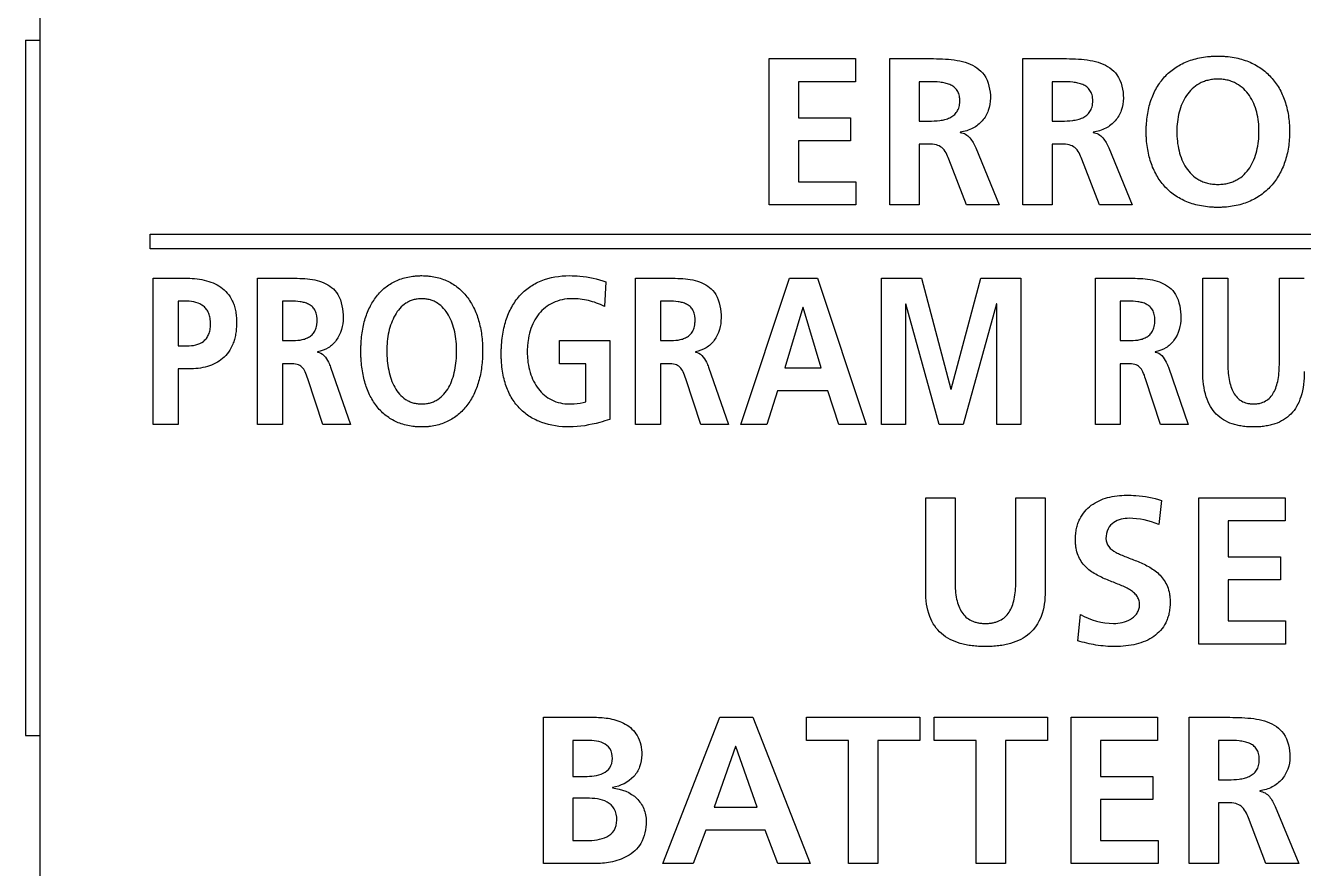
# Model space of a CAD drawing. Extents: x -3 to 204, y 0 to 150.
# Drawn here: x 175.8 to 193.26, y 101.93 to 113.45 of the extents above; entities that cross this region are included whole.
import ezdxf

# ---------------------------------------------------------------- set-up
doc = ezdxf.new("R2010")
doc.units = 0
doc.header["$LTSCALE"] = 19.36
doc.layers.get('0').update_dxf_attribs({"linetype": 'CONTINUOUS'})

msp = doc.modelspace()

# ---------------------------------------------------------------- linework, layer by layer
at = {"color": 7, "linetype": 'CONTINUOUS'}
for p, q in [((176, 16.5), (176, 121.5)), ((175.8, 113.25), (176, 113.25)), ((175.8, 113.25), (175.8, 103.75)), ((185.9591, 112.9988), (187.1387, 112.9988)), ((185.9591, 111), (185.9591, 112.9988)), ((187.1387, 112.9988), (187.1387, 112.6839)), ((187.6089, 112.9988), (188.0413, 112.9988)), ((187.6089, 111), (187.6089, 112.9988)), ((189.4252, 112.9988), (189.8576, 112.9988)), ((189.4252, 111), (189.4252, 112.9988)), ((187.1387, 112.6839), (186.3601, 112.6839)), ((186.3601, 112.6839), (186.3601, 112.1913)), ((188.1415, 112.6839), (188.0099, 112.6839)), ((188.0099, 112.6839), (188.0099, 112.1455)), ((189.9578, 112.6839), (189.8262, 112.6839)), ((189.8262, 112.6839), (189.8262, 112.1455)), ((186.3601, 112.1913), (187.0732, 112.1913)), ((187.0732, 112.1913), (187.0732, 111.8764)), ((188.0099, 112.1455), (188.1415, 112.1455)), ((189.8262, 112.1455), (189.9578, 112.1455)), ((188.5712, 111.9935), (188.5712, 111.988)), ((190.3874, 111.9935), (190.3874, 111.988)), ((187.0732, 111.8764), (186.3601, 111.8764)), ((186.3601, 111.8764), (186.3601, 111.3149)), ((188.1388, 111.8306), (188.0099, 111.8306)), ((188.0099, 111.8306), (188.0099, 111)), ((188.783, 111.7817), (189.1038, 111)), ((189.955, 111.8306), (189.8262, 111.8306)), ((189.8262, 111.8306), (189.8262, 111)), ((190.5993, 111.7817), (190.92, 111)), ((188.6573, 111), (188.4165, 111.6242)), ((190.4735, 111), (190.2327, 111.6242)), ((186.3601, 111.3149), (187.1445, 111.3149)), ((187.1445, 111.3149), (187.1445, 111)), ((187.1445, 111), (185.9591, 111)), ((188.0099, 111), (187.6089, 111)), ((189.1038, 111), (188.6573, 111)), ((189.8262, 111), (189.4252, 111)), ((190.92, 111), (190.4735, 111)), ((177.5007, 110.5993), (198.3008, 110.5993)), ((177.5007, 110.3992), (177.5007, 110.5993)), ((198.3008, 110.3992), (177.5007, 110.3992)), ((177.5448, 109.9987), (177.9754, 109.9987)), ((177.5448, 107.9998), (177.5448, 109.9987)), ((178.9714, 109.9987), (179.3386, 109.9987)), ((178.9714, 107.9998), (178.9714, 109.9987)), ((183.7304, 109.9501), (183.7087, 109.6121)), ((184.1356, 109.9987), (184.5028, 109.9987)), ((184.1356, 107.9998), (184.1356, 109.9987)), ((185.5746, 107.9998), (186.2364, 109.9987)), ((186.2364, 109.9987), (186.6205, 109.9987)), ((186.6205, 109.9987), (187.2875, 107.9998)), ((187.4956, 109.9987), (188.0406, 109.9987)), ((187.4956, 107.9998), (187.4956, 109.9987)), ((188.0406, 109.9987), (188.4444, 108.4839)), ((188.4495, 108.4839), (188.8533, 109.9987)), ((188.8533, 109.9987), (189.3983, 109.9987)), ((189.3983, 109.9987), (189.3983, 107.9998)), ((190.4174, 109.9987), (190.785, 109.9987)), ((190.4174, 107.9998), (190.4174, 109.9987)), ((191.8857, 109.9987), (192.2261, 109.9987)), ((191.8857, 108.7214), (191.8857, 109.9987)), ((192.2261, 109.9987), (192.2261, 108.8446)), ((192.932, 109.9987), (193.2723, 109.9987)), ((192.932, 108.8446), (192.932, 109.9987)), ((178.0044, 109.6836), (177.8852, 109.6836)), ((177.8852, 109.6836), (177.8852, 109.0737)), ((179.4237, 109.6836), (179.3121, 109.6836)), ((179.3121, 109.6836), (179.3121, 109.1453)), ((184.5879, 109.6836), (184.4763, 109.6836)), ((184.4763, 109.6836), (184.4763, 109.1453)), ((190.8701, 109.6836), (190.7581, 109.6836)), ((190.7581, 109.6836), (190.7581, 109.1453)), ((186.4187, 109.5978), (186.173, 108.7731)), ((186.4235, 109.5978), (186.4187, 109.5978)), ((186.6695, 108.7731), (186.4235, 109.5978)), ((187.8267, 109.6493), (187.8215, 109.6436)), ((187.8215, 109.6436), (187.8215, 107.9998)), ((188.2838, 107.9998), (187.8267, 109.6493)), ((189.0672, 109.6493), (188.6101, 107.9998)), ((189.0724, 109.6493), (189.0672, 109.6493)), ((189.0724, 107.9998), (189.0724, 109.6493)), ((179.3121, 109.1453), (179.4237, 109.1453)), ((183.0955, 109.1453), (183.7818, 109.1453)), ((183.0955, 108.8303), (183.0955, 109.1453)), ((183.7818, 109.1453), (183.7818, 108.0686)), ((184.4763, 109.1453), (184.5879, 109.1453)), ((190.7581, 109.1453), (190.8701, 109.1453)), ((177.8852, 109.0737), (178.0044, 109.0737)), ((179.7889, 108.9936), (179.7889, 108.9879)), ((184.9531, 108.9936), (184.9531, 108.9879)), ((191.2349, 108.9936), (191.2349, 108.9879)), ((179.4217, 108.8303), (179.3121, 108.8303)), ((179.3121, 108.8303), (179.3121, 107.9998)), ((179.9687, 108.7817), (180.2416, 107.9998)), ((183.4555, 108.8303), (183.0955, 108.8303)), ((183.4555, 108.309), (183.4555, 108.8303)), ((184.5855, 108.8303), (184.4763, 108.8303)), ((184.4763, 108.8303), (184.4763, 107.9998)), ((185.1329, 108.7817), (185.4055, 107.9998)), ((190.8677, 108.8303), (190.7581, 108.8303)), ((190.7581, 108.8303), (190.7581, 107.9998)), ((191.4151, 108.7817), (191.6876, 107.9998)), ((178.0288, 108.7588), (177.8852, 108.7588)), ((177.8852, 108.7588), (177.8852, 107.9998)), ((179.862, 107.9998), (179.6573, 108.6241)), ((185.0261, 107.9998), (184.8215, 108.6241)), ((186.173, 108.7731), (186.6695, 108.7731)), ((191.3079, 107.9998), (191.1036, 108.6241)), ((186.0755, 108.458), (185.9274, 107.9998)), ((186.7642, 108.458), (186.0755, 108.458)), ((186.9103, 107.9998), (186.7642, 108.458)), ((188.4444, 108.4839), (188.4495, 108.4839)), ((177.8852, 107.9998), (177.5448, 107.9998)), ((179.3121, 107.9998), (178.9714, 107.9998)), ((180.2416, 107.9998), (179.862, 107.9998)), ((184.4763, 107.9998), (184.1356, 107.9998)), ((185.4055, 107.9998), (185.0261, 107.9998)), ((185.9274, 107.9998), (185.5746, 107.9998)), ((187.2875, 107.9998), (186.9103, 107.9998)), ((187.8215, 107.9998), (187.4956, 107.9998)), ((188.6101, 107.9998), (188.2838, 107.9998)), ((189.3983, 107.9998), (189.0724, 107.9998)), ((190.7581, 107.9998), (190.4174, 107.9998)), ((191.6876, 107.9998), (191.3079, 107.9998)), ((188.0995, 106.9983), (188.5005, 106.9983)), ((188.0995, 105.7211), (188.0995, 106.9983)), ((188.5005, 106.9983), (188.5005, 105.8442)), ((189.3308, 106.9983), (189.7318, 106.9983)), ((189.3308, 105.8442), (189.3308, 106.9983)), ((189.7318, 106.9983), (189.7318, 105.7211)), ((191.3217, 106.9611), (191.2842, 106.6318)), ((191.8316, 106.9983), (193.0115, 106.9983)), ((191.8316, 104.9995), (191.8316, 106.9983)), ((193.0115, 106.9983), (193.0115, 106.6833)), ((193.0115, 106.6833), (192.2326, 106.6833)), ((192.2326, 106.6833), (192.2326, 106.1908)), ((192.2326, 106.1908), (192.9457, 106.1908)), ((192.9457, 106.1908), (192.9457, 105.8757)), ((192.9457, 105.8757), (192.2326, 105.8757)), ((192.2326, 105.8757), (192.2326, 105.3145)), ((190.1762, 105.0424), (190.2134, 105.4033)), ((192.2326, 105.3145), (193.0174, 105.3145)), ((193.0174, 105.3145), (193.0174, 104.9995)), ((193.0174, 104.9995), (191.8316, 104.9995)), ((182.8764, 103.9982), (183.5751, 103.9982)), ((182.8764, 101.9993), (182.8764, 103.9982)), ((184.5066, 101.9993), (185.2856, 103.9982)), ((185.2856, 103.9982), (185.7379, 103.9982)), ((185.7379, 103.9982), (186.5227, 101.9993)), ((186.4717, 103.9982), (188.0179, 103.9982)), ((186.4717, 103.6833), (186.4717, 103.9982)), ((188.0179, 103.9982), (188.0179, 103.6833)), ((188.2149, 103.9982), (189.7614, 103.9982)), ((188.2149, 103.6833), (188.2149, 103.9982)), ((189.7614, 103.9982), (189.7614, 103.6833)), ((190.0884, 103.9982), (191.2683, 103.9982)), ((190.0884, 101.9993), (190.0884, 103.9982)), ((191.2683, 103.9982), (191.2683, 103.6833)), ((191.7007, 103.9982), (192.1334, 103.9982)), ((191.7007, 101.9993), (191.7007, 103.9982)), ((175.8, 103.75), (176, 103.75)), ((183.4321, 103.6833), (183.2774, 103.6833)), ((183.2774, 103.6833), (183.2774, 103.1906)), ((185.5002, 103.5972), (185.2108, 102.7724)), ((185.5061, 103.5972), (185.5002, 103.5972)), ((185.7951, 102.7724), (185.5061, 103.5972)), ((187.0443, 103.6833), (186.4717, 103.6833)), ((187.0443, 101.9993), (187.0443, 103.6833)), ((188.0179, 103.6833), (187.4453, 103.6833)), ((187.4453, 103.6833), (187.4453, 101.9993)), ((188.7878, 103.6833), (188.2149, 103.6833)), ((188.7878, 101.9993), (188.7878, 103.6833)), ((189.7614, 103.6833), (189.1889, 103.6833)), ((189.1889, 103.6833), (189.1889, 101.9993)), ((191.2683, 103.6833), (190.4894, 103.6833)), ((190.4894, 103.6833), (190.4894, 103.1906)), ((192.2333, 103.6833), (192.1017, 103.6833)), ((192.1017, 103.6833), (192.1017, 103.1448)), ((183.2774, 103.1906), (183.4407, 103.1906)), ((183.8217, 103.0387), (183.8217, 103.0332)), ((190.4894, 103.1906), (191.2025, 103.1906)), ((191.2025, 103.1906), (191.2025, 102.8758)), ((192.1017, 103.1448), (192.2333, 103.1448)), ((183.4662, 102.893), (183.2774, 102.893)), ((183.2774, 102.893), (183.2774, 102.3142)), ((191.2025, 102.8758), (190.4894, 102.8758)), ((190.4894, 102.8758), (190.4894, 102.3142)), ((192.6632, 102.9929), (192.6632, 102.9874)), ((185.2108, 102.7724), (185.7951, 102.7724)), ((192.2305, 102.8299), (192.1017, 102.8299)), ((192.1017, 102.8299), (192.1017, 101.9993)), ((192.8748, 102.781), (193.1958, 101.9993)), ((192.749, 101.9993), (192.5082, 102.6236)), ((185.0964, 102.4575), (184.9218, 101.9993)), ((185.9067, 102.4575), (185.0964, 102.4575)), ((186.079, 101.9993), (185.9067, 102.4575)), ((183.2774, 102.3142), (183.4662, 102.3142)), ((190.4894, 102.3142), (191.2742, 102.3142)), ((191.2742, 102.3142), (191.2742, 101.9993)), ((183.5751, 101.9993), (182.8764, 101.9993)), ((184.9218, 101.9993), (184.5066, 101.9993)), ((186.5227, 101.9993), (186.079, 101.9993)), ((187.4453, 101.9993), (187.0443, 101.9993)), ((189.1889, 101.9993), (188.7878, 101.9993)), ((191.2742, 101.9993), (190.0884, 101.9993)), ((192.1017, 101.9993), (191.7007, 101.9993)), ((193.1958, 101.9993), (192.749, 101.9993))]:
    msp.add_line(p, q, dxfattribs=at)
for points, knots in [([(188.0413, 112.9988), (188.1508, 112.9988), (188.3137, 113.0003), (188.5256, 112.978), (188.6721, 112.9426), (188.8019, 112.8798), (188.9512, 112.7359), (188.9835, 112.5678), (188.9835, 112.4576)], [0, 0, 0, 0, 0.2635377, 0.3914939, 0.5118697, 0.6244725, 0.7347976, 1, 1, 1, 1]), ([(189.8576, 112.9988), (189.9671, 112.9988), (190.13, 113.0003), (190.3419, 112.978), (190.4883, 112.9426), (190.6182, 112.8798), (190.7675, 112.7359), (190.7998, 112.5678), (190.7998, 112.4576)], [0, 0, 0, 0, 0.2635377, 0.3914939, 0.5118697, 0.6244725, 0.7347976, 1, 1, 1, 1]), ([(192.0624, 110.9658), (192.0525, 110.966), (192.0235, 110.967), (191.9577, 110.9712), (191.8672, 110.983), (191.7644, 111.0068), (191.639, 111.0499), (191.4976, 111.1257), (191.356, 111.2511), (191.2461, 111.4059), (191.1819, 111.5541), (191.146, 111.6825), (191.1265, 111.7857), (191.1168, 111.875), (191.1129, 111.9487), (191.1119, 112.0053), (191.1129, 112.0618), (191.1169, 112.1353), (191.1266, 112.2243), (191.1465, 112.3269), (191.1828, 112.4543), (191.2475, 112.601), (191.3582, 112.7536), (191.4759, 112.8556), (191.5829, 112.9203), (191.6711, 112.9609), (191.7664, 112.993), (191.8688, 113.0162), (191.9587, 113.0278), (192.0338, 113.0325), (192.0724, 113.0333), (192.092, 113.0333)], [0, 0, 0, 0, 0.0092748, 0.0272996, 0.0618954, 0.0947934, 0.1262825, 0.1861563, 0.2440735, 0.3023664, 0.3629922, 0.3946896, 0.4274802, 0.4614763, 0.4789578, 0.4967725, 0.5145767, 0.5320284, 0.5659145, 0.5985421, 0.6300398, 0.6902152, 0.7480754, 0.8056325, 0.8350621, 0.865294, 0.8966248, 0.9293404, 0.9637118, 0.9816023, 1, 1, 1, 1]), ([(192.092, 113.0333), (192.1114, 113.0333), (192.1495, 113.0325), (192.2238, 113.0277), (192.3128, 113.0159), (192.4144, 112.9922), (192.5092, 112.9597), (192.5971, 112.9185), (192.7042, 112.8531), (192.8221, 112.7503), (192.9335, 112.5974), (192.9992, 112.4508), (193.0362, 112.3238), (193.0564, 112.2219), (193.0685, 112.1152), (193.0725, 112.0052), (193.0686, 111.8951), (193.0566, 111.788), (193.0367, 111.6856), (193.0001, 111.5576), (192.935, 111.4095), (192.8243, 111.2544), (192.6825, 111.1282), (192.5413, 111.0514), (192.4165, 111.0076), (192.3144, 110.9834), (192.2248, 110.9713), (192.15, 110.9663), (192.1017, 110.9653), (192.0723, 110.9656), (192.0624, 110.9658)], [0, 0, 0, 0, 0.0178691, 0.0352703, 0.0687778, 0.1007762, 0.1315234, 0.1612869, 0.1903395, 0.2473028, 0.3045623, 0.3638878, 0.3948067, 0.4267309, 0.4597775, 0.4940449, 0.5283522, 0.5615068, 0.593591, 0.6247055, 0.6844724, 0.7421568, 0.7994759, 0.8585052, 0.8894095, 0.9215881, 0.9553169, 0.9728502, 0.990869, 1, 1, 1, 1]), ([(188.1415, 112.1455), (188.1915, 112.1455), (188.266, 112.148), (188.3619, 112.1656), (188.4277, 112.1882), (188.4855, 112.2232), (188.5231, 112.265), (188.5446, 112.3054), (188.5567, 112.3405), (188.5627, 112.3728), (188.5652, 112.4008), (188.5658, 112.4229), (188.5652, 112.4447), (188.5628, 112.4717), (188.5568, 112.5027), (188.5448, 112.5364), (188.5235, 112.5748), (188.4859, 112.6143), (188.4284, 112.6466), (188.3628, 112.6669), (188.2666, 112.6823), (188.1919, 112.6839), (188.1415, 112.6839)], [0, 0, 0, 0, 0.130692, 0.1940865, 0.2543589, 0.3117774, 0.3688491, 0.398865, 0.4308727, 0.4657356, 0.4845139, 0.5043202, 0.5234502, 0.5415529, 0.5750781, 0.6057937, 0.6346009, 0.6896414, 0.7456743, 0.8051876, 0.8683609, 1, 1, 1, 1]), ([(189.9578, 112.1455), (190.0078, 112.1455), (190.0823, 112.148), (190.1781, 112.1656), (190.244, 112.1882), (190.3018, 112.2232), (190.3394, 112.265), (190.3609, 112.3054), (190.373, 112.3405), (190.379, 112.3728), (190.3815, 112.4008), (190.3821, 112.4229), (190.3815, 112.4447), (190.379, 112.4717), (190.3731, 112.5027), (190.3611, 112.5364), (190.3398, 112.5748), (190.3022, 112.6143), (190.2447, 112.6466), (190.1791, 112.6669), (190.0829, 112.6823), (190.0081, 112.6839), (189.9578, 112.6839)], [0, 0, 0, 0, 0.130692, 0.1940865, 0.2543589, 0.3117774, 0.3688491, 0.398865, 0.4308727, 0.4657356, 0.4845139, 0.5043202, 0.5234502, 0.5415529, 0.5750781, 0.6057937, 0.6346009, 0.6896414, 0.7456743, 0.8051876, 0.8683609, 1, 1, 1, 1]), ([(192.092, 112.7184), (192.0798, 112.7184), (192.0558, 112.7177), (192.0094, 112.7137), (191.9543, 112.7038), (191.8926, 112.6843), (191.818, 112.6495), (191.736, 112.5891), (191.6579, 112.4953), (191.5994, 112.3857), (191.545, 112.2232), (191.5259, 112.0474), (191.5349, 111.8709), (191.5574, 111.7404), (191.5963, 111.6175), (191.6534, 111.5063), (191.7308, 111.4111), (191.8132, 111.3501), (191.8884, 111.315), (191.9512, 111.2954), (192.0073, 111.2855), (192.0548, 111.2814), (192.0795, 111.2808), (192.092, 111.2808)], [0, 0, 0, 0, 0.0178836, 0.0351608, 0.0681425, 0.0994804, 0.1296721, 0.1882476, 0.2467977, 0.3068677, 0.3688955, 0.4966364, 0.5625221, 0.6272162, 0.6899392, 0.75037, 0.8090969, 0.867959, 0.8984554, 0.9302651, 0.9639249, 0.9816283, 1, 1, 1, 1]), ([(192.092, 111.2808), (192.1046, 111.2808), (192.1292, 111.2814), (192.1767, 111.2855), (192.2328, 111.2954), (192.2955, 111.315), (192.3707, 111.3501), (192.453, 111.4111), (192.5304, 111.5063), (192.5874, 111.6175), (192.6263, 111.7404), (192.6488, 111.8709), (192.6579, 112.0474), (192.6387, 112.2232), (192.5844, 112.3857), (192.5259, 112.4953), (192.4479, 112.5891), (192.3659, 112.6495), (192.2914, 112.6843), (192.2296, 112.7038), (192.1746, 112.7137), (192.1283, 112.7177), (192.1043, 112.7184), (192.092, 112.7184)], [0, 0, 0, 0, 0.0183615, 0.0360556, 0.0696992, 0.1014964, 0.1319838, 0.1908382, 0.2495686, 0.3100106, 0.3727491, 0.4374607, 0.5033647, 0.6311408, 0.6931837, 0.7532646, 0.8118181, 0.8703857, 0.9005684, 0.9318936, 0.9648589, 0.9821267, 1, 1, 1, 1]), ([(188.9835, 112.4576), (188.9835, 112.4012), (188.9653, 112.2894), (188.8803, 112.1427), (188.7439, 112.0355), (188.6307, 112.0016), (188.5712, 111.9935)], [0, 0, 0, 0, 0.2496913, 0.4896488, 0.7340079, 1, 1, 1, 1]), ([(190.7998, 112.4576), (190.7998, 112.4012), (190.7816, 112.2894), (190.6965, 112.1427), (190.5601, 112.0355), (190.447, 112.0016), (190.3874, 111.9935)], [0, 0, 0, 0, 0.2496913, 0.4896488, 0.7340079, 1, 1, 1, 1]), ([(188.5712, 111.988), (188.5968, 111.986), (188.6475, 111.9693), (188.725, 111.8988), (188.7618, 111.8289), (188.783, 111.7817)], [0, 0, 0, 0, 0.2491754, 0.4970951, 1, 1, 1, 1]), ([(190.3874, 111.988), (190.413, 111.986), (190.4638, 111.9693), (190.5413, 111.8988), (190.578, 111.8289), (190.5993, 111.7817)], [0, 0, 0, 0, 0.2491754, 0.4970951, 1, 1, 1, 1]), ([(188.4165, 111.6242), (188.3942, 111.6822), (188.3566, 111.7732), (188.2385, 111.8275), (188.1746, 111.8306), (188.1388, 111.8306)], [0, 0, 0, 0, 0.4952646, 0.7145348, 1, 1, 1, 1]), ([(190.2327, 111.6242), (190.2105, 111.6822), (190.1729, 111.7732), (190.0547, 111.8275), (189.9908, 111.8306), (189.955, 111.8306)], [0, 0, 0, 0, 0.4952646, 0.7145348, 1, 1, 1, 1]), ([(181.1883, 107.9658), (181.1799, 107.9661), (181.1552, 107.967), (181.0992, 107.9712), (181.0222, 107.9831), (180.9347, 108.007), (180.8273, 108.0504), (180.7061, 108.1276), (180.5865, 108.2536), (180.494, 108.408), (180.4404, 108.5548), (180.4101, 108.6826), (180.3935, 108.7856), (180.3853, 108.8748), (180.382, 108.9484), (180.3812, 109.0049), (180.382, 109.0614), (180.3854, 109.1349), (180.3937, 109.2238), (180.4104, 109.3263), (180.4411, 109.4531), (180.4953, 109.5985), (180.5883, 109.7509), (180.6887, 109.8543), (180.7805, 109.9197), (180.8554, 109.9605), (180.9365, 109.9927), (181.0236, 110.016), (181.1001, 110.0276), (181.164, 110.0323), (181.1968, 110.0331), (181.2135, 110.0331)], [0, 0, 0, 0, 0.0084775, 0.0249635, 0.0566842, 0.0870419, 0.1163964, 0.1734342, 0.230645, 0.2902919, 0.3539953, 0.3877314, 0.4228208, 0.4593202, 0.478113, 0.4972707, 0.5164228, 0.5351892, 0.5715811, 0.6065036, 0.6400289, 0.7032389, 0.7623874, 0.8191693, 0.8474149, 0.8759599, 0.9051469, 0.9353232, 0.966829, 0.9831882, 1, 1, 1, 1]), ([(181.2135, 110.0331), (181.2299, 110.0331), (181.2623, 110.0323), (181.3255, 110.0275), (181.4014, 110.0156), (181.4879, 109.9919), (181.5685, 109.9592), (181.6433, 109.9179), (181.7351, 109.8517), (181.8358, 109.7476), (181.9296, 109.5949), (181.9846, 109.4496), (182.0158, 109.3232), (182.033, 109.2214), (182.0432, 109.1148), (182.0466, 109.0049), (182.0433, 108.8949), (182.0331, 108.7879), (182.0162, 108.6856), (181.9854, 108.5582), (181.9308, 108.4115), (181.8376, 108.2568), (181.7177, 108.1301), (181.5967, 108.0519), (181.4897, 108.0077), (181.4028, 107.9834), (181.3264, 107.9713), (181.2628, 107.9664), (181.2216, 107.9653), (181.1967, 107.9656), (181.1883, 107.9658)], [0, 0, 0, 0, 0.0163596, 0.0323018, 0.0630785, 0.0926602, 0.1213744, 0.1495486, 0.1774997, 0.2338025, 0.2923998, 0.3547614, 0.3876968, 0.4218984, 0.4574268, 0.4943266, 0.5312676, 0.5669089, 0.6012793, 0.6344245, 0.6972716, 0.7563558, 0.8130778, 0.8694477, 0.898327, 0.9280877, 0.9590763, 0.9751436, 0.9916442, 1, 1, 1, 1]), ([(183.2319, 107.9655), (183.1044, 107.9655), (182.9146, 107.9914), (182.6926, 108.0973), (182.5535, 108.2079), (182.4414, 108.3516), (182.3747, 108.495), (182.3365, 108.6233), (182.3153, 108.73), (182.3047, 108.8241), (182.3004, 108.9033), (182.2994, 108.9653), (182.3004, 109.0277), (182.3044, 109.1086), (182.3143, 109.2055), (182.3344, 109.3162), (182.3707, 109.4509), (182.4345, 109.603), (182.5429, 109.7588), (182.68, 109.8818), (182.9036, 110.0028), (183.1002, 110.0331), (183.2319, 110.0331)], [0, 0, 0, 0, 0.1213578, 0.1773605, 0.2324052, 0.2888293, 0.3491871, 0.3816611, 0.4160226, 0.4525362, 0.4716804, 0.491452, 0.5115212, 0.5310491, 0.5685484, 0.604116, 0.6379337, 0.7010914, 0.7600299, 0.817052, 0.8746316, 1, 1, 1, 1]), ([(183.2319, 110.0331), (183.2788, 110.0331), (183.4478, 110.027), (183.6154, 109.9908), (183.7304, 109.9501)], [0, 0, 0, 0, 0.2774856, 1, 1, 1, 1]), ([(177.9754, 109.9987), (178.0647, 109.9987), (178.1971, 109.9883), (178.3617, 109.9379), (178.4702, 109.8802), (178.5621, 109.7981), (178.6188, 109.7091), (178.6513, 109.6267), (178.6696, 109.556), (178.6787, 109.4922), (178.6824, 109.4376), (178.6833, 109.3947), (178.6825, 109.3521), (178.6793, 109.2981), (178.6714, 109.2347), (178.6555, 109.1636), (178.6273, 109.0796), (178.5779, 108.9873), (178.4961, 108.8982), (178.397, 108.8326), (178.2426, 108.7723), (178.1149, 108.7588), (178.0288, 108.7588)], [0, 0, 0, 0, 0.1273986, 0.1871683, 0.2445956, 0.3014558, 0.36098, 0.3931284, 0.4275878, 0.4649254, 0.4848497, 0.5056936, 0.526089, 0.5456982, 0.5827297, 0.617175, 0.6494366, 0.708998, 0.7649083, 0.8202096, 0.8771433, 1, 1, 1, 1]), ([(179.3386, 109.9987), (179.4317, 109.9987), (179.5703, 110.0001), (179.7507, 109.9777), (179.8761, 109.9419), (179.9875, 109.8777), (180.1159, 109.7282), (180.1393, 109.5666), (180.1393, 109.4574)], [0, 0, 0, 0, 0.248575, 0.3696003, 0.4845426, 0.5949123, 0.7084382, 1, 1, 1, 1]), ([(184.5028, 109.9987), (184.5959, 109.9987), (184.7346, 110.0001), (184.915, 109.9777), (185.0404, 109.9419), (185.1518, 109.8777), (185.2801, 109.7282), (185.3035, 109.5666), (185.3035, 109.4574)], [0, 0, 0, 0, 0.2486915, 0.3697158, 0.4846332, 0.5949678, 0.7084631, 1, 1, 1, 1]), ([(190.785, 109.9987), (190.878, 109.9987), (191.0166, 110.0001), (191.1969, 109.9777), (191.3222, 109.9419), (191.4336, 109.8777), (191.5619, 109.7282), (191.5853, 109.5666), (191.5853, 109.4574)], [0, 0, 0, 0, 0.2485872, 0.369593, 0.4845092, 0.5948573, 0.7083785, 1, 1, 1, 1]), ([(178.0044, 109.0737), (178.0454, 109.0737), (178.1249, 109.0805), (178.2177, 109.1202), (178.2734, 109.1747), (178.305, 109.2284), (178.3206, 109.2822), (178.3271, 109.331), (178.3287, 109.3715), (178.3272, 109.4122), (178.3208, 109.4618), (178.3055, 109.5168), (178.2747, 109.5727), (178.2201, 109.6306), (178.1273, 109.6753), (178.0462, 109.6836), (178.0044, 109.6836)], [0, 0, 0, 0, 0.1215814, 0.2340565, 0.29006, 0.3495801, 0.4166087, 0.4542742, 0.4953226, 0.5365551, 0.5746661, 0.6431146, 0.7042998, 0.761774, 0.8761614, 1, 1, 1, 1]), ([(179.4237, 109.1453), (179.4662, 109.1453), (179.5298, 109.1479), (179.6114, 109.1656), (179.6677, 109.1885), (179.7171, 109.2241), (179.7484, 109.2657), (179.7663, 109.3056), (179.7766, 109.3407), (179.7816, 109.3729), (179.7837, 109.4008), (179.7843, 109.4229), (179.7838, 109.4447), (179.7817, 109.4715), (179.7767, 109.5024), (179.7665, 109.5359), (179.7487, 109.5739), (179.7175, 109.6131), (179.6683, 109.6459), (179.6122, 109.6665), (179.5303, 109.6819), (179.4665, 109.6836), (179.4237, 109.6836)], [0, 0, 0, 0, 0.123033, 0.1830749, 0.2409844, 0.2978411, 0.3570108, 0.3892039, 0.4241164, 0.4625408, 0.4833173, 0.5052534, 0.5263956, 0.5463815, 0.5832458, 0.616652, 0.647429, 0.7041833, 0.7593599, 0.8163345, 0.8760723, 1, 1, 1, 1]), ([(181.2135, 109.7181), (181.2031, 109.7181), (181.1826, 109.7174), (181.1431, 109.7133), (181.0962, 109.7034), (181.0436, 109.6838), (180.9796, 109.6485), (180.9095, 109.5872), (180.8438, 109.4935), (180.7945, 109.3844), (180.7485, 109.2217), (180.7324, 109.047), (180.7401, 108.8709), (180.7591, 108.7407), (180.792, 108.6184), (180.84, 108.5076), (180.9051, 108.4126), (180.9754, 108.3505), (181.0401, 108.3149), (181.0935, 108.2951), (181.1414, 108.2852), (181.1818, 108.2811), (181.2028, 108.2804), (181.2135, 108.2804)], [0, 0, 0, 0, 0.0161708, 0.0318142, 0.0618159, 0.0906452, 0.1188746, 0.1752788, 0.2338708, 0.2957421, 0.3608017, 0.4965129, 0.5665558, 0.6350953, 0.7009626, 0.7633389, 0.8222303, 0.8789669, 0.9074856, 0.9367456, 0.9673602, 0.9833884, 1, 1, 1, 1]), ([(181.2135, 108.2804), (181.2241, 108.2804), (181.2451, 108.2811), (181.2855, 108.2852), (181.3334, 108.2951), (181.3868, 108.3149), (181.4514, 108.3505), (181.5217, 108.4126), (181.5867, 108.5076), (181.6347, 108.6184), (181.6675, 108.7407), (181.6865, 108.8709), (181.6942, 109.047), (181.6781, 109.2217), (181.6321, 109.3844), (181.5828, 109.4935), (181.5172, 109.5872), (181.4471, 109.6485), (181.3832, 109.6838), (181.3307, 109.7034), (181.2837, 109.7133), (181.2443, 109.7174), (181.2238, 109.7181), (181.2135, 109.7181)], [0, 0, 0, 0, 0.016615, 0.0326454, 0.0632616, 0.0925203, 0.1210357, 0.1777639, 0.23665, 0.2990273, 0.3649026, 0.4334552, 0.5035141, 0.6392566, 0.7043295, 0.7662099, 0.8248031, 0.8811963, 0.9094144, 0.938228, 0.9682098, 0.9838416, 1, 1, 1, 1]), ([(183.7087, 109.6121), (183.6409, 109.649), (183.53, 109.6873), (183.3808, 109.7132), (183.2595, 109.7213), (183.1328, 109.7095), (182.9678, 109.6553), (182.8317, 109.5459), (182.7409, 109.4028), (182.6912, 109.2781), (182.6668, 109.1646), (182.6569, 109.0685), (182.6544, 108.9938), (182.6568, 108.9192), (182.6665, 108.8242), (182.69, 108.7122), (182.7376, 108.5895), (182.8234, 108.45), (182.9179, 108.3696), (182.9888, 108.3347)], [0, 0, 0, 0, 0.1007964, 0.1509112, 0.1978152, 0.2592199, 0.3157741, 0.4230138, 0.4782735, 0.5361417, 0.5973372, 0.6293302, 0.6622736, 0.6949628, 0.7266441, 0.7870402, 0.8438258, 0.8976071, 1, 1, 1, 1]), ([(184.5879, 109.1453), (184.6304, 109.1453), (184.694, 109.1479), (184.7756, 109.1656), (184.8319, 109.1885), (184.8813, 109.2241), (184.9126, 109.2657), (184.9305, 109.3056), (184.9408, 109.3407), (184.9458, 109.3729), (184.9479, 109.4008), (184.9485, 109.4229), (184.948, 109.4447), (184.9459, 109.4715), (184.9409, 109.5024), (184.9307, 109.5359), (184.9129, 109.5739), (184.8816, 109.6131), (184.8325, 109.6459), (184.7764, 109.6665), (184.6945, 109.6819), (184.6307, 109.6836), (184.5879, 109.6836)], [0, 0, 0, 0, 0.123033, 0.1830749, 0.2409844, 0.2978411, 0.3570108, 0.3892039, 0.4241164, 0.4625408, 0.4833173, 0.5052534, 0.5263956, 0.5463815, 0.5832458, 0.616652, 0.647429, 0.7041833, 0.7593599, 0.8163345, 0.8760723, 1, 1, 1, 1]), ([(190.8701, 109.1453), (190.9125, 109.1453), (190.976, 109.1479), (191.0575, 109.1656), (191.1138, 109.1885), (191.1631, 109.2241), (191.1944, 109.2657), (191.2123, 109.3056), (191.2225, 109.3407), (191.2276, 109.3729), (191.2297, 109.4008), (191.2303, 109.4229), (191.2297, 109.4447), (191.2277, 109.4715), (191.2226, 109.5024), (191.2125, 109.5359), (191.1947, 109.5739), (191.1635, 109.6131), (191.1143, 109.6459), (191.0583, 109.6665), (190.9764, 109.6819), (190.9128, 109.6836), (190.8701, 109.6836)], [0, 0, 0, 0, 0.1229187, 0.1829409, 0.2408504, 0.2977237, 0.3569233, 0.3891354, 0.4240695, 0.4625181, 0.4833077, 0.5052576, 0.5264132, 0.5464117, 0.5832992, 0.6167259, 0.647521, 0.7043035, 0.759495, 0.8164686, 0.8761861, 1, 1, 1, 1]), ([(180.1393, 109.4574), (180.1393, 109.3504), (180.0948, 109.1845), (179.9394, 109.0377), (179.8402, 109.0017), (179.7889, 108.9936)], [0, 0, 0, 0, 0.5117559, 0.7520023, 1, 1, 1, 1]), ([(185.3035, 109.4574), (185.3035, 109.3504), (185.259, 109.1845), (185.1036, 109.0377), (185.0044, 109.0017), (184.9531, 108.9936)], [0, 0, 0, 0, 0.5117559, 0.7520023, 1, 1, 1, 1]), ([(191.5853, 109.4574), (191.5853, 109.3504), (191.541, 109.1845), (191.3855, 109.0377), (191.2862, 109.0017), (191.2349, 108.9936)], [0, 0, 0, 0, 0.511625, 0.7518194, 1, 1, 1, 1]), ([(179.7889, 108.9879), (179.822, 108.9848), (179.8879, 108.9449), (179.9358, 108.8618), (179.9599, 108.8049), (179.9687, 108.7817)], [0, 0, 0, 0, 0.3494931, 0.7388094, 1, 1, 1, 1]), ([(184.9531, 108.9879), (184.9862, 108.9848), (185.0521, 108.9449), (185.1, 108.8618), (185.1241, 108.8049), (185.1329, 108.7817)], [0, 0, 0, 0, 0.3494931, 0.7388094, 1, 1, 1, 1]), ([(191.2349, 108.9879), (191.268, 108.9848), (191.334, 108.945), (191.3819, 108.8617), (191.4062, 108.8049), (191.4151, 108.7817)], [0, 0, 0, 0, 0.3497473, 0.7388056, 1, 1, 1, 1]), ([(179.6573, 108.6241), (179.6468, 108.6564), (179.6269, 108.713), (179.581, 108.7863), (179.5076, 108.8268), (179.452, 108.8303), (179.4217, 108.8303)], [0, 0, 0, 0, 0.2968237, 0.5242912, 0.7349621, 1, 1, 1, 1]), ([(184.8215, 108.6241), (184.811, 108.6564), (184.7911, 108.7131), (184.7452, 108.7864), (184.6716, 108.8268), (184.616, 108.8303), (184.5855, 108.8303)], [0, 0, 0, 0, 0.2965619, 0.5238877, 0.7346267, 1, 1, 1, 1]), ([(191.1036, 108.6241), (191.0931, 108.6564), (191.0732, 108.7131), (191.0273, 108.7864), (190.9537, 108.8268), (190.8981, 108.8303), (190.8677, 108.8303)], [0, 0, 0, 0, 0.2965619, 0.5238877, 0.7346267, 1, 1, 1, 1]), ([(192.2261, 108.8446), (192.2261, 108.767), (192.2323, 108.6556), (192.2656, 108.5188), (192.3009, 108.4355), (192.3495, 108.3674), (192.4129, 108.3167), (192.4768, 108.2918), (192.5333, 108.282), (192.5792, 108.2796), (192.625, 108.282), (192.6814, 108.2918), (192.7452, 108.3167), (192.8086, 108.3674), (192.8571, 108.4355), (192.8924, 108.5188), (192.9257, 108.6556), (192.932, 108.767), (192.932, 108.8446)], [0, 0, 0, 0, 0.1546891, 0.2207912, 0.2800609, 0.3341516, 0.3860112, 0.4397799, 0.468867, 0.5000924, 0.5312775, 0.5603299, 0.6140458, 0.6658735, 0.7199482, 0.7792112, 0.8453112, 1, 1, 1, 1]), ([(193.2723, 108.7214), (193.2723, 108.6057), (193.2563, 108.4394), (193.1746, 108.2477), (193.0939, 108.1397), (192.9915, 108.0583), (192.8914, 108.0128), (192.8041, 107.9881), (192.7329, 107.9749), (192.6575, 107.9671), (192.5792, 107.9647), (192.5008, 107.9671), (192.4253, 107.9749), (192.3541, 107.9881), (192.2667, 108.0128), (192.1666, 108.0583), (192.0641, 108.1397), (191.9834, 108.2477), (191.9017, 108.4394), (191.8857, 108.6057), (191.8857, 108.7214)], [0, 0, 0, 0, 0.1477684, 0.2084422, 0.2640649, 0.318084, 0.3737873, 0.4031544, 0.4338473, 0.4660588, 0.4999351, 0.5338372, 0.5660711, 0.5967833, 0.6261665, 0.6818934, 0.7359262, 0.7915553, 0.8522313, 1, 1, 1, 1]), ([(183.2319, 108.2804), (183.2539, 108.2804), (183.3291, 108.2826), (183.4043, 108.294), (183.4555, 108.309)], [0, 0, 0, 0, 0.2910646, 1, 1, 1, 1]), ([(183.7818, 108.0686), (183.7366, 108.0542), (183.5579, 108.0009), (183.3714, 107.9655), (183.2319, 107.9655)], [0, 0, 0, 0, 0.2535879, 1, 1, 1, 1]), ([(190.6658, 105.2801), (190.7059, 105.2801), (190.7876, 105.2905), (190.8839, 105.3272), (190.9498, 105.375), (190.9892, 105.42), (191.0107, 105.4655), (191.0195, 105.5056), (191.0217, 105.5383), (191.0194, 105.5714), (191.0098, 105.6131), (190.9854, 105.6604), (190.9401, 105.7072), (190.8606, 105.7613), (190.7385, 105.8143), (190.5805, 105.8739), (190.4199, 105.9468), (190.2981, 106.0345), (190.2221, 106.1275), (190.1779, 106.2118), (190.1554, 106.2927), (190.1461, 106.3645), (190.144, 106.4166), (190.1452, 106.4634), (190.149, 106.5151), (190.1584, 106.576), (190.1771, 106.6443), (190.2104, 106.7255), (190.268, 106.8145), (190.3594, 106.8991), (190.4668, 106.9615), (190.6269, 107.0184), (190.7566, 107.0328), (190.8432, 107.0328)], [0, 0, 0, 0, 0.0419059, 0.0850056, 0.1058862, 0.1262612, 0.1468089, 0.157579, 0.1689483, 0.1808669, 0.192037, 0.2134143, 0.2354079, 0.2592585, 0.3133455, 0.3735936, 0.4356836, 0.4969476, 0.5278925, 0.5602318, 0.5955117, 0.6148455, 0.6356117, 0.6498888, 0.6636309, 0.6896731, 0.7140979, 0.737256, 0.7810193, 0.8233998, 0.8660181, 0.9096832, 1, 1, 1, 1]), ([(190.8432, 107.0328), (190.8855, 107.0328), (191.047, 107.0275), (191.2085, 106.9989), (191.3217, 106.9611)], [0, 0, 0, 0, 0.261509, 1, 1, 1, 1]), ([(190.8776, 106.7177), (190.8417, 106.7177), (190.7684, 106.7096), (190.6632, 106.6672), (190.578, 106.5735), (190.5628, 106.4861), (190.5628, 106.4399)], [0, 0, 0, 0, 0.2287922, 0.4642363, 0.7064069, 1, 1, 1, 1]), ([(190.5628, 106.4399), (190.5628, 106.4013), (190.5927, 106.3183), (190.6836, 106.2583), (190.7674, 106.2179), (190.8686, 106.1771), (191.0035, 106.1274), (191.164, 106.0537), (191.2856, 105.9641), (191.3614, 105.8693), (191.4055, 105.7835), (191.4279, 105.7013), (191.4373, 105.6285), (191.4394, 105.5761), (191.4382, 105.5295), (191.4343, 105.4787), (191.4249, 105.4187), (191.4059, 105.3515), (191.372, 105.271), (191.3124, 105.1825), (191.2169, 105.0984), (191.1031, 105.0363), (190.9278, 104.9787), (190.7853, 104.9652), (190.6889, 104.9652)], [0, 0, 0, 0, 0.0478118, 0.100126, 0.1306486, 0.1637416, 0.2351272, 0.309029, 0.3823651, 0.4196003, 0.4586122, 0.5012, 0.5245201, 0.5495424, 0.5661943, 0.5822377, 0.6126945, 0.6413507, 0.668642, 0.7207152, 0.7720713, 0.8248956, 0.880382, 1, 1, 1, 1]), ([(188.5005, 105.8442), (188.5005, 105.7666), (188.5079, 105.6545), (188.5472, 105.5177), (188.5891, 105.4339), (188.6469, 105.3657), (188.7083, 105.3246), (188.764, 105.3018), (188.8107, 105.2892), (188.8524, 105.283), (188.8878, 105.2805), (188.9157, 105.2799), (188.9434, 105.2805), (188.9788, 105.283), (189.0206, 105.2892), (189.0672, 105.3018), (189.1229, 105.3246), (189.1843, 105.3657), (189.242, 105.4339), (189.2841, 105.5177), (189.3233, 105.6545), (189.3308, 105.7666), (189.3308, 105.8442)], [0, 0, 0, 0, 0.1458458, 0.2088042, 0.2663032, 0.3205182, 0.3747893, 0.4032786, 0.4333251, 0.4654221, 0.4823877, 0.5000309, 0.5176552, 0.5346042, 0.5666751, 0.5967041, 0.6251833, 0.6794513, 0.7336754, 0.7911854, 0.8541513, 1, 1, 1, 1]), ([(189.7318, 105.7211), (189.7318, 105.6049), (189.7119, 105.4357), (189.6153, 105.2452), (189.5195, 105.1375), (189.3989, 105.0569), (189.2824, 105.0123), (189.1802, 104.9878), (189.0965, 104.9745), (189.0235, 104.9682), (188.9627, 104.9656), (188.9157, 104.965), (188.8686, 104.9656), (188.8078, 104.9682), (188.7348, 104.9745), (188.6511, 104.9878), (188.5489, 105.0123), (188.4324, 105.0569), (188.3118, 105.1375), (188.2161, 105.2452), (188.1194, 105.4357), (188.0995, 105.6049), (188.0995, 105.7211)], [0, 0, 0, 0, 0.1367612, 0.1944468, 0.2492299, 0.304618, 0.3635867, 0.3951371, 0.4283029, 0.4632226, 0.4813747, 0.5, 0.5186253, 0.5367774, 0.5716971, 0.6048629, 0.6364133, 0.695382, 0.7507701, 0.8055532, 0.8632388, 1, 1, 1, 1]), ([(190.6889, 104.9652), (190.6006, 104.9652), (190.4265, 104.9765), (190.2588, 105.0221), (190.1762, 105.0424)], [0, 0, 0, 0, 0.5092582, 1, 1, 1, 1]), ([(183.5751, 103.9982), (183.6452, 103.9982), (183.7895, 103.987), (184.002, 103.9212), (184.1871, 103.7503), (184.2197, 103.5764), (184.2197, 103.4855)], [0, 0, 0, 0, 0.2263, 0.4652733, 0.7064694, 1, 1, 1, 1]), ([(192.1334, 103.9982), (192.2428, 103.9982), (192.4057, 103.9996), (192.6174, 103.9774), (192.7639, 103.942), (192.8937, 103.8792), (193.0429, 103.7352), (193.0753, 103.5671), (193.0753, 103.4569)], [0, 0, 0, 0, 0.2634483, 0.3913897, 0.5117658, 0.6243808, 0.734728, 1, 1, 1, 1]), ([(183.8186, 103.4342), (183.8186, 103.4812), (183.8024, 103.5732), (183.6938, 103.6566), (183.5667, 103.681), (183.4781, 103.6833), (183.4321, 103.6833)], [0, 0, 0, 0, 0.2691756, 0.4923282, 0.7369041, 1, 1, 1, 1]), ([(192.2333, 103.1448), (192.2833, 103.1448), (192.3578, 103.1473), (192.4536, 103.165), (192.5195, 103.1876), (192.5772, 103.2225), (192.6149, 103.2643), (192.6364, 103.3047), (192.6485, 103.3399), (192.6545, 103.3722), (192.657, 103.4002), (192.6576, 103.4222), (192.657, 103.4441), (192.6545, 103.471), (192.6486, 103.502), (192.6366, 103.5357), (192.6152, 103.5742), (192.5777, 103.6137), (192.5202, 103.6459), (192.4546, 103.6662), (192.3583, 103.6816), (192.2836, 103.6833), (192.2333, 103.6833)], [0, 0, 0, 0, 0.130692, 0.1940865, 0.2543589, 0.3117774, 0.3688491, 0.398865, 0.4308727, 0.4657356, 0.4845139, 0.5043202, 0.5234502, 0.5415529, 0.5750781, 0.6057937, 0.6346009, 0.6896414, 0.7456743, 0.8051876, 0.8683609, 1, 1, 1, 1]), ([(183.4407, 103.1906), (183.4842, 103.1906), (183.5703, 103.1955), (183.6926, 103.2257), (183.798, 103.304), (183.8186, 103.3909), (183.8186, 103.4342)], [0, 0, 0, 0, 0.2588711, 0.5106844, 0.7422726, 1, 1, 1, 1]), ([(184.2197, 103.4855), (184.2197, 103.43), (184.2021, 103.3213), (184.0875, 103.1329), (183.9283, 103.058), (183.8217, 103.0387)], [0, 0, 0, 0, 0.2575064, 0.4974937, 1, 1, 1, 1]), ([(193.0753, 103.4569), (193.0753, 103.4005), (193.0571, 103.2888), (192.9722, 103.1421), (192.8359, 103.0348), (192.7228, 103.0009), (192.6632, 102.9929)], [0, 0, 0, 0, 0.2497564, 0.4897012, 0.7340001, 1, 1, 1, 1]), ([(183.8217, 103.0332), (183.9417, 103.0218), (184.1238, 102.9509), (184.2585, 102.7518), (184.2799, 102.636), (184.2799, 102.5778)], [0, 0, 0, 0, 0.5135671, 0.7518003, 1, 1, 1, 1]), ([(183.8789, 102.5922), (183.8789, 102.6459), (183.8623, 102.7488), (183.7502, 102.8518), (183.6122, 102.8882), (183.516, 102.893), (183.4662, 102.893)], [0, 0, 0, 0, 0.2770773, 0.5035181, 0.7428462, 1, 1, 1, 1]), ([(192.6632, 102.9874), (192.6888, 102.9854), (192.7395, 102.9687), (192.8169, 102.8982), (192.8535, 102.8283), (192.8748, 102.781)], [0, 0, 0, 0, 0.2491949, 0.4970075, 1, 1, 1, 1]), ([(192.5082, 102.6236), (192.4859, 102.6815), (192.4484, 102.7725), (192.3302, 102.8268), (192.2663, 102.8299), (192.2305, 102.8299)], [0, 0, 0, 0, 0.4952646, 0.7145348, 1, 1, 1, 1]), ([(183.4662, 102.3142), (183.514, 102.3142), (183.6085, 102.3201), (183.743, 102.3558), (183.8572, 102.4464), (183.8789, 102.5434), (183.8789, 102.5922)], [0, 0, 0, 0, 0.2567368, 0.5060098, 0.7379568, 1, 1, 1, 1]), ([(184.2799, 102.5778), (184.2799, 102.4737), (184.2422, 102.2757), (184.0328, 102.0842), (183.8016, 102.0121), (183.6475, 101.9993), (183.5751, 101.9993)], [0, 0, 0, 0, 0.3038229, 0.5506099, 0.7883496, 1, 1, 1, 1])]:
    msp.add_open_spline(points, degree=3, knots=knots, dxfattribs=at)
for points in [[(182.9888, 108.3347), (183.0639, 108.2976), (183.1489, 108.2804), (183.2319, 108.2804)], [(191.2842, 106.6318), (191.1571, 106.6868), (191.0161, 106.7177), (190.8776, 106.7177)], [(190.2134, 105.4033), (190.3509, 105.3289), (190.5095, 105.2801), (190.6658, 105.2801)]]:
    msp.add_open_spline(points, degree=3, dxfattribs=at)

doc.saveas('drawing.dxf')
